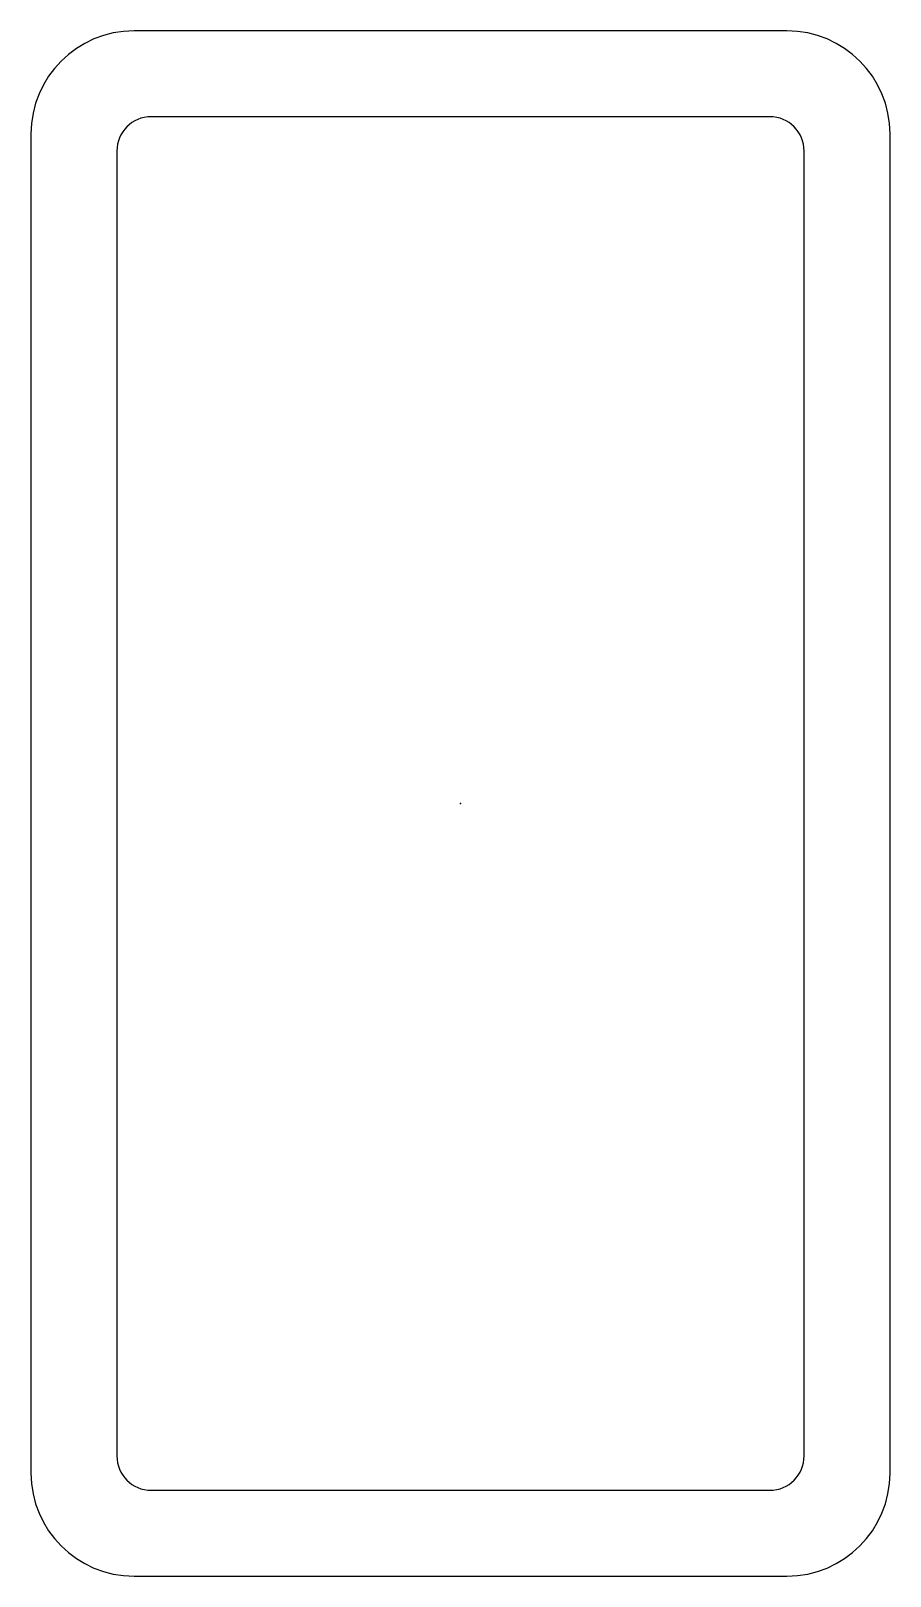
# Model space of a CAD drawing. Extents: x -25 to 25, y -45 to 45.
import ezdxf

# ---------------------------------------------------------------- set-up
doc = ezdxf.new("R2010")
doc.units = 0
doc.layers.add('KTS_EX_VIS', color=7, linetype='Continuous')

msp = doc.modelspace()

# ---------------------------------------------------------------- linework, layer by layer
at = {"layer": 'KTS_EX_VIS'}
for p, q in [((19, 45), (-19, 45)), ((18, 40), (-18, 40)), ((-25, 39), (-25, -39)), ((25, -39), (25, 39)), ((-20, 38), (-20, -38)), ((20, -38), (20, 38)), ((-18, -40), (18, -40)), ((-19, -45), (19, -45))]:
    msp.add_line(p, q, dxfattribs=at)
for centre, radius, start, end in [((-19, 39), 6, 90, 180), ((19, 39), 6, 0, 90), ((-18, 38), 2, 90, 180), ((18, 38), 2, 0, 90), ((-18, -38), 2, 180, 270), ((18, -38), 2, 270, 0), ((-19, -39), 6, 180, 270), ((19, -39), 6, 270, 0)]:
    msp.add_arc(centre, radius, start, end, dxfattribs=at)
msp.add_point((0, 0), dxfattribs=at)

doc.saveas('drawing.dxf')
